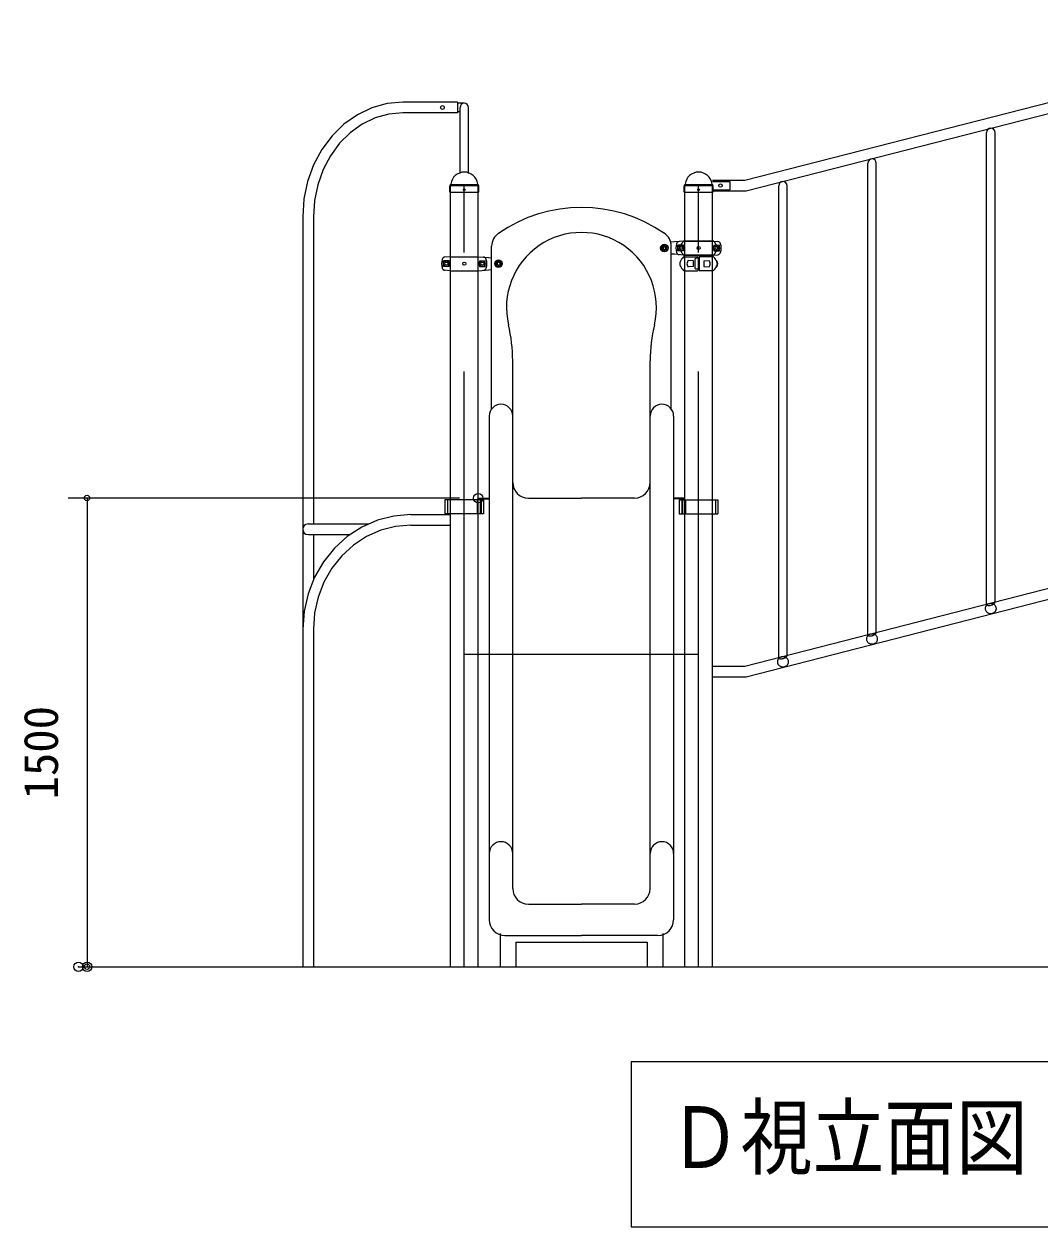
# Model space of a CAD drawing. Units: millimetres on the paper, scale 1:60. Extents: x 0 to 420, y -297 to 594.
# Drawn here: x 242 to 296.2, y 170.8 to 235 of the extents above; entities that cross this region are included whole.
import ezdxf
from ezdxf.enums import TextEntityAlignment as Align

# ---------------------------------------------------------------- set-up
doc = ezdxf.new("R2010")
doc.units = ezdxf.units.MM
doc.header["$PDMODE"] = 32
doc.header["$PDSIZE"] = 0.5
for name, pattern in [('USER1', [19.05, 12.7, -6.35]), ('USER2', [50.8, 31.75, -6.35, 6.35, -6.35]), ('USER3', [63.5, 31.75, -6.35, 6.35, -6.35, 6.35, -6.35])]:
    doc.linetypes.add(name, pattern=pattern)
doc.layers.add('LY_1', color=7, linetype='Continuous', lineweight=9)
doc.styles.add('ＭＳ ゴシック', font='')
doc.styles.get('ＭＳ ゴシック').set_extended_font_data('MS Gothic')

# ---------------------------------------------------------------- blocks, each defined once
blk = doc.blocks.new('-000-_DOTSMALL')
at = {"color": 7, "linetype": 'Continuous', "lineweight": 9}
blk.add_circle((0, 0), 0.0625, dxfattribs=at)
blk.add_circle((0, 0), 0.0625, dxfattribs=at)

msp = doc.modelspace()

# ---------------------------------------------------------------- linework, layer by layer
at = {"layer": 'LY_1'}
for p, q in [((280.455, 226.663), (312.955, 234.997)), ((280.527, 226.097), (313.027, 234.43)), ((260.561, 230.531), (259.788, 230.163)), ((261.375, 230.755), (260.561, 230.531)), ((262.21, 230.83), (261.375, 230.755)), ((265.124, 230.83), (262.21, 230.83)), ((265.124, 230.83), (265.124, 230.263)), ((265.491, 230.773), (265.124, 230.773)), ((265.264, 227.033), (265.264, 230.547)), ((265.718, 227.033), (265.718, 230.547)), ((259.788, 230.163), (259.074, 229.662)), ((260.736, 229.992), (260.045, 229.658)), ((261.464, 230.195), (260.736, 229.992)), ((262.21, 230.263), (261.464, 230.195)), ((265.124, 230.263), (262.21, 230.263)), ((265.264, 230.32), (265.124, 230.32)), ((259.074, 229.662), (258.437, 229.038)), ((259.407, 229.203), (258.838, 228.638)), ((260.045, 229.658), (259.407, 229.203)), ((293.348, 204.052), (293.348, 229.208)), ((293.801, 204.169), (293.801, 229.208)), ((258.437, 229.038), (257.893, 228.309)), ((258.838, 228.638), (258.352, 227.975)), ((257.893, 228.309), (257.456, 227.49)), ((258.352, 227.975), (257.961, 227.233)), ((257.456, 227.49), (257.136, 226.603)), ((257.961, 227.233), (257.675, 226.428)), ((287.014, 202.428), (287.014, 227.584)), ((287.468, 202.545), (287.468, 227.584)), ((257.136, 226.603), (256.94, 225.67)), ((278.734, 226.663), (280.455, 226.663)), ((257.675, 226.428), (257.5, 225.581)), ((264.717, 226.038), (264.724, 226.369)), ((264.725, 226.03), (264.717, 226.038)), ((264.725, 226.03), (266.257, 226.03)), ((264.744, 226.417), (264.763, 226.435)), ((264.749, 184.713), (264.749, 226.38)), ((266.238, 226.417), (266.22, 226.435)), ((266.234, 184.713), (266.234, 226.38)), ((266.265, 226.038), (266.257, 226.03)), ((266.265, 226.038), (266.259, 226.369)), ((277.217, 226.038), (277.224, 226.369)), ((277.225, 226.03), (277.217, 226.038)), ((277.225, 226.03), (278.757, 226.03)), ((277.244, 226.417), (277.263, 226.435)), ((277.249, 184.713), (277.249, 226.38)), ((278.738, 226.417), (278.72, 226.435)), ((278.734, 184.713), (278.734, 226.38)), ((278.734, 226.097), (280.527, 226.097)), ((278.765, 226.038), (278.757, 226.03)), ((278.765, 226.038), (278.759, 226.369)), ((282.264, 201.21), (282.264, 226.366)), ((282.718, 201.327), (282.718, 226.366)), ((256.94, 225.67), (256.874, 224.713)), ((257.5, 225.581), (257.441, 224.713)), ((256.874, 224.713), (256.874, 184.713)), ((257.441, 224.713), (257.441, 208.33)), ((276.699, 223.376), (276.533, 223.363)), ((277.224, 223.422), (276.699, 223.376)), ((278.758, 223.422), (277.224, 223.422)), ((278.758, 223.422), (279.021, 223.399)), ((266.949, 214.463), (266.949, 223.144)), ((276.099, 223.085), (276.166, 223.124)), ((276.099, 223.085), (276.099, 223.008)), ((276.099, 223.008), (276.166, 222.97)), ((276.166, 223.124), (276.233, 223.085)), ((276.166, 222.97), (276.233, 223.008)), ((276.233, 223.085), (276.233, 223.008)), ((276.533, 214.463), (276.533, 223.144)), ((276.699, 222.718), (276.533, 222.73)), ((277.224, 222.672), (276.699, 222.718)), ((278.758, 222.672), (277.224, 222.672)), ((278.758, 222.672), (279.021, 222.695)), ((264.724, 222.588), (264.461, 222.565)), ((264.724, 222.588), (266.258, 222.588)), ((266.258, 222.588), (266.783, 222.542)), ((266.783, 222.542), (266.949, 222.53)), ((267.249, 222.252), (267.316, 222.29)), ((267.249, 222.252), (267.249, 222.175)), ((267.249, 222.175), (267.316, 222.136)), ((267.316, 222.29), (267.383, 222.252)), ((267.316, 222.136), (267.383, 222.175)), ((267.383, 222.252), (267.383, 222.175)), ((277.224, 222.588), (277.933, 222.588)), ((277.722, 222.37), (277.437, 222.385)), ((277.722, 222.056), (277.437, 222.041)), ((277.722, 222.056), (277.722, 222.37)), ((277.812, 221.96), (277.812, 222.466)), ((277.949, 222.505), (277.844, 222.499)), ((277.966, 222.555), (277.966, 221.872)), ((278.016, 222.555), (278.016, 221.872)), ((278.76, 222.588), (278.049, 222.588)), ((278.261, 222.366), (278.545, 222.381)), ((278.261, 222.366), (278.261, 222.06)), ((278.261, 222.06), (278.545, 222.046)), ((278.937, 222.38), (278.941, 222.38)), ((278.937, 222.047), (278.941, 222.047)), ((264.724, 221.838), (264.461, 221.861)), ((264.724, 221.838), (266.258, 221.838)), ((266.258, 221.838), (266.783, 221.884)), ((266.783, 221.884), (266.949, 221.896)), ((277.223, 221.838), (277.933, 221.838)), ((277.949, 221.922), (277.844, 221.927)), ((278.758, 221.838), (278.049, 221.838)), ((268.074, 188.88), (268.074, 217.032)), ((275.408, 188.88), (275.408, 217.032)), ((266.824, 214.088), (266.824, 187.213)), ((276.658, 214.088), (276.658, 187.213)), ((266.521, 209.613), (264.461, 209.613)), ((264.461, 209.613), (264.461, 208.863)), ((264.599, 209.613), (264.599, 208.863)), ((266.187, 209.613), (266.187, 208.863)), ((266.234, 209.713), (266.824, 209.713)), ((266.234, 209.675), (266.824, 209.675)), ((266.343, 209.613), (266.343, 208.863)), ((266.392, 209.613), (266.392, 208.863)), ((266.521, 209.613), (266.521, 208.863)), ((268.908, 209.713), (271.741, 209.713)), ((274.574, 209.713), (271.741, 209.713)), ((277.249, 209.713), (276.658, 209.713)), ((277.249, 209.675), (276.658, 209.675)), ((276.961, 209.613), (279.021, 209.613)), ((276.961, 209.613), (276.961, 208.863)), ((277.09, 209.613), (277.09, 208.863)), ((277.14, 209.613), (277.14, 208.863)), ((277.296, 209.613), (277.296, 208.863)), ((278.883, 209.613), (278.883, 208.863)), ((279.021, 209.613), (279.021, 208.863)), ((261.738, 208.755), (260.858, 208.531)), ((262.639, 208.83), (261.738, 208.755)), ((262.639, 208.83), (264.749, 208.83)), ((266.521, 208.863), (264.461, 208.863)), ((276.961, 208.863), (279.021, 208.863)), ((280.455, 200.747), (312.955, 209.08)), ((257.158, 208.33), (260.357, 208.33)), ((260.022, 208.163), (259.251, 207.662)), ((260.858, 208.531), (260.022, 208.163)), ((261.033, 207.992), (260.279, 207.658)), ((261.826, 208.195), (261.033, 207.992)), ((262.639, 208.263), (261.826, 208.195)), ((262.639, 208.263), (264.749, 208.263)), ((280.527, 200.18), (313.027, 208.513)), ((257.158, 207.763), (259.387, 207.763)), ((257.441, 207.763), (257.441, 205.358)), ((259.251, 207.662), (258.563, 207.038)), ((260.279, 207.658), (259.584, 207.203)), ((258.563, 207.038), (257.975, 206.309)), ((258.964, 206.638), (258.434, 205.975)), ((259.584, 207.203), (258.964, 206.638)), ((257.975, 206.309), (257.503, 205.49)), ((258.434, 205.975), (258.008, 205.233)), ((257.503, 205.49), (257.157, 204.603)), ((258.008, 205.233), (257.696, 204.428)), ((257.157, 204.603), (256.945, 203.67)), ((257.696, 204.428), (257.505, 203.581)), ((293.348, 204.052), (293.35, 204.038)), ((293.688, 204.038), (293.712, 204.053)), ((293.712, 204.053), (293.735, 204.069)), ((293.735, 204.069), (293.754, 204.085)), ((293.754, 204.085), (293.771, 204.102)), ((293.771, 204.102), (293.784, 204.119)), ((293.784, 204.119), (293.793, 204.136)), ((293.793, 204.136), (293.799, 204.153)), ((293.799, 204.153), (293.801, 204.169)), ((256.945, 203.67), (256.874, 202.713)), ((257.505, 203.581), (257.441, 202.713)), ((293.35, 204.038), (293.356, 204.024)), ((293.356, 204.024), (293.365, 204.012)), ((293.365, 204.012), (293.378, 204.002)), ((293.378, 204.002), (293.395, 203.993)), ((293.395, 203.993), (293.414, 203.987)), ((293.414, 203.987), (293.437, 203.982)), ((293.437, 203.982), (293.461, 203.98)), ((293.461, 203.98), (293.488, 203.98)), ((293.488, 203.98), (293.516, 203.982)), ((293.516, 203.982), (293.545, 203.987)), ((293.545, 203.987), (293.574, 203.993)), ((293.574, 203.993), (293.604, 204.002)), ((293.604, 204.002), (293.633, 204.012)), ((293.633, 204.012), (293.661, 204.025)), ((293.661, 204.025), (293.688, 204.038)), ((257.441, 202.713), (257.441, 184.713)), ((287.014, 202.428), (287.016, 202.414)), ((287.016, 202.414), (287.022, 202.4)), ((287.022, 202.4), (287.032, 202.388)), ((287.032, 202.388), (287.045, 202.378)), ((287.045, 202.378), (287.061, 202.369)), ((287.061, 202.369), (287.081, 202.363)), ((287.081, 202.363), (287.103, 202.358)), ((287.103, 202.358), (287.128, 202.356)), ((287.128, 202.356), (287.154, 202.356)), ((287.154, 202.356), (287.183, 202.358)), ((287.183, 202.358), (287.212, 202.363)), ((287.212, 202.363), (287.241, 202.37)), ((287.241, 202.37), (287.271, 202.378)), ((287.271, 202.378), (287.3, 202.389)), ((287.3, 202.389), (287.328, 202.401)), ((287.328, 202.401), (287.354, 202.414)), ((287.354, 202.414), (287.379, 202.429)), ((287.379, 202.429), (287.401, 202.445)), ((287.401, 202.445), (287.421, 202.461)), ((287.421, 202.461), (287.437, 202.478)), ((287.437, 202.478), (287.451, 202.495)), ((287.451, 202.495), (287.46, 202.512)), ((287.46, 202.512), (287.466, 202.529)), ((287.466, 202.529), (287.468, 202.545)), ((282.264, 201.21), (282.266, 201.196)), ((282.266, 201.196), (282.272, 201.182)), ((282.272, 201.182), (282.282, 201.17)), ((282.282, 201.17), (282.295, 201.16)), ((282.295, 201.16), (282.311, 201.151)), ((282.311, 201.151), (282.331, 201.145)), ((282.331, 201.145), (282.353, 201.14)), ((282.353, 201.14), (282.378, 201.138)), ((282.378, 201.138), (282.404, 201.138)), ((282.404, 201.138), (282.433, 201.141)), ((282.433, 201.141), (282.462, 201.145)), ((282.462, 201.145), (282.491, 201.152)), ((282.491, 201.152), (282.521, 201.16)), ((282.521, 201.16), (282.55, 201.171)), ((282.55, 201.171), (282.578, 201.183)), ((282.578, 201.183), (282.604, 201.196)), ((282.604, 201.196), (282.629, 201.211)), ((282.629, 201.211), (282.651, 201.227)), ((282.651, 201.227), (282.671, 201.243)), ((282.671, 201.243), (282.687, 201.26)), ((282.687, 201.26), (282.701, 201.278)), ((282.701, 201.278), (282.71, 201.294)), ((282.71, 201.294), (282.716, 201.311)), ((282.716, 201.311), (282.718, 201.327)), ((278.734, 200.747), (280.455, 200.747)), ((278.734, 200.18), (280.527, 200.18)), ((268.908, 188.047), (271.741, 188.047)), ((274.574, 188.047), (271.741, 188.047)), ((267.408, 186.492), (267.408, 184.681)), ((267.658, 186.38), (271.741, 186.38)), ((275.824, 186.38), (271.741, 186.38)), ((276.074, 186.492), (276.074, 184.681)), ((268.241, 186.014), (275.241, 186.014)), ((268.241, 186.014), (268.241, 184.681)), ((275.241, 186.014), (275.241, 184.681)), ((244.913, 184.713), (360.669, 184.713))]:
    msp.add_line(p, q, dxfattribs=at)
at = {"layer": 'LY_1', "linetype": 'USER1', "lineweight": 18}
for p, q in [((278.734, 226.607), (279.658, 226.607)), ((279.658, 226.607), (279.658, 226.153)), ((264.749, 226.38), (266.233, 226.38)), ((277.249, 226.38), (278.733, 226.38)), ((278.734, 226.153), (279.658, 226.153)), ((265.491, 201.38), (277.991, 201.38))]:
    msp.add_line(p, q, dxfattribs=at)
at = {"layer": 'LY_1', "lineweight": 18}
for p, q in [((264.747, 226.388), (266.236, 226.388)), ((264.777, 226.447), (266.203, 226.447)), ((277.247, 226.388), (278.736, 226.388)), ((277.277, 226.447), (278.703, 226.447)), ((276.879, 222.893), (276.879, 223.201)), ((277.187, 223.201), (276.879, 223.201)), ((277.187, 222.893), (276.879, 222.893)), ((278.795, 223.201), (279.104, 223.201)), ((278.795, 222.893), (279.104, 222.893)), ((279.104, 222.893), (279.104, 223.201)), ((264.379, 222.059), (264.379, 222.367)), ((264.687, 222.367), (264.379, 222.367)), ((264.687, 222.059), (264.379, 222.059)), ((266.295, 222.367), (266.604, 222.367)), ((266.295, 222.059), (266.604, 222.059)), ((266.604, 222.059), (266.604, 222.367)), ((265.234, 209.713), (244.369, 209.713)), ((245.369, 209.713), (245.369, 184.713)), ((331.191, 179.631), (274.391, 179.631)), ((274.391, 179.631), (274.391, 170.831)), ((274.391, 170.831), (331.191, 170.831))]:
    msp.add_line(p, q, dxfattribs=at)
at = {"layer": 'LY_1', "linetype": 'USER2', "lineweight": 18}
for p, q in [((265.491, 184.713), (265.491, 226.38)), ((277.991, 184.713), (277.991, 226.38))]:
    msp.add_line(p, q, dxfattribs=at)
at = {"layer": 'LY_1', "linetype": 'USER3', "lineweight": 18}
for p, q in [((277.223, 223.422), (278.758, 223.422)), ((277.224, 222.672), (278.76, 222.672))]:
    msp.add_line(p, q, dxfattribs=at)
at = {"layer": 'LY_1'}
for centre, radius in [((264.324, 230.547), 0.1), ((265.491, 226.163), 0.05), ((277.991, 226.163), 0.05), ((279.158, 226.38), 0.0917), ((276.166, 223.047), 0.175), ((267.316, 222.213), 0.175)]:
    msp.add_circle(centre, radius, dxfattribs=at)
at = {"layer": 'LY_1', "lineweight": 18}
for centre, radius in [((276.166, 223.047), 0.2), ((276.166, 223.047), 0.0917), ((277.033, 223.047), 0.154), ((277.033, 223.047), 0.0833), ((277.991, 223.047), 0.0833), ((278.949, 223.047), 0.154), ((278.949, 223.047), 0.0833), ((264.533, 222.213), 0.154), ((264.533, 222.213), 0.0833), ((265.491, 222.213), 0.0833), ((266.449, 222.213), 0.154), ((266.449, 222.213), 0.0833), ((267.316, 222.213), 0.2), ((267.316, 222.213), 0.0917)]:
    msp.add_circle(centre, radius, dxfattribs=at)
at = {"layer": 'LY_1', "linetype": 'USER1', "lineweight": 18}
for centre, radius in [((276.166, 223.047), 0.104), ((267.316, 222.213), 0.104), ((293.574, 203.818), 0.283), ((287.241, 202.194), 0.283), ((282.491, 200.976), 0.283)]:
    msp.add_circle(centre, radius, dxfattribs=at)
at = {"layer": 'LY_1'}
for centre, radius, start, end in [((265.491, 230.547), 0.227, 0, 180), ((293.574, 229.208), 0.227, 0, 180), ((287.241, 227.584), 0.227, 0, 180), ((265.491, 226.38), 0.72, 90, 173.3676), ((265.491, 226.38), 0.72, 6.6324, 90), ((277.991, 226.38), 0.72, 90, 173.3676), ((277.991, 226.38), 0.72, 6.6324, 90), ((282.491, 226.366), 0.227, 0, 180), ((264.794, 226.368), 0.07, 135, 178.99605), ((264.73, 226.468), 0.0467, 315, 353.3676), ((266.253, 226.468), 0.0467, 186.6324, 225), ((266.189, 226.368), 0.07, 1.00395, 45), ((277.294, 226.368), 0.07, 135, 178.99605), ((277.23, 226.468), 0.0467, 315, 353.3676), ((278.753, 226.468), 0.0467, 186.6324, 225), ((278.689, 226.368), 0.07, 1.00395, 45), ((271.741, 217.425), 7.788, 55.31079, 124.68922), ((267.783, 223.144), 0.833, 123.36701, 180), ((271.741, 219.88), 4, 346.64882, 193.35118), ((275.699, 223.144), 0.833, 0, 56.63299), ((276.976, 223.233), 0.167, 95, 163.80375), ((279.006, 223.233), 0.167, 16.19625, 85), ((277.616, 223.047), 0.833, 163.80375, 196.19625), ((276.976, 222.861), 0.167, 196.19625, 265), ((279.006, 222.861), 0.167, 275, 343.80375), ((278.366, 223.047), 0.833, 343.80375, 16.19625), ((265.116, 222.213), 0.833, 163.80375, 196.19625), ((264.476, 222.399), 0.167, 95, 163.80375), ((266.506, 222.399), 0.167, 16.19625, 85), ((265.866, 222.213), 0.833, 343.80375, 16.19625), ((277.241, 222.213), 0.25, 154.44159, 205.55841), ((278.068, 221.818), 1.167, 140.22094, 154.44159), ((278.068, 222.609), 1.167, 205.55841, 219.77906), ((277.223, 222.522), 0.0667, 90, 140.22094), ((277.619, 222.213), 0.25, 154.44159, 205.55841), ((278.446, 221.818), 1.167, 151.38495, 154.44159), ((278.446, 222.609), 1.167, 205.55841, 208.61505), ((277.436, 222.369), 0.0167, 87, 151.38495), ((277.436, 222.058), 0.0167, 208.61505, 273), ((277.846, 222.466), 0.0333, 93, 178.91585), ((277.933, 222.555), 0.0333, 0, 90), ((277.949, 222.488), 0.0167, 0, 93), ((278.049, 222.555), 0.0333, 90, 180), ((278.546, 222.364), 0.0167, 28.61505, 93), ((278.546, 222.062), 0.0167, 267, 331.38495), ((277.536, 221.814), 1.167, 25.30055, 28.61505), ((277.536, 222.613), 1.167, 331.38495, 334.69945), ((278.382, 222.213), 0.232, 334.69945, 25.30055), ((278.76, 222.522), 0.0667, 39.77906, 90), ((277.914, 221.818), 1.167, 25.55841, 39.77906), ((277.914, 222.609), 1.167, 320.22094, 334.44159), ((278.941, 222.363), 0.0167, 36.8699, 90), ((278.941, 222.063), 0.0167, 270, 323.1301), ((278.741, 222.213), 0.267, 323.1301, 36.8699), ((278.741, 222.213), 0.25, 334.44159, 25.55841), ((264.476, 222.027), 0.167, 196.19625, 265), ((266.506, 222.027), 0.167, 275, 343.80375), ((277.223, 221.905), 0.0667, 219.77906, 270), ((277.846, 221.96), 0.0333, 181.08415, 267), ((277.933, 221.872), 0.0333, 270, 0), ((277.949, 221.938), 0.0167, 267, 0), ((278.049, 221.872), 0.0333, 180, 270), ((278.76, 221.905), 0.0667, 270, 320.22094), ((259.741, 217.032), 8.333, 0, 13.35118), ((283.741, 217.032), 8.333, 166.64882, 180), ((267.449, 214.088), 0.625, 0, 180), ((276.033, 214.088), 0.625, 0, 180), ((268.908, 210.547), 0.833, 180, 270), ((274.574, 210.547), 0.833, 270, 0), ((257.158, 208.047), 0.283, 90, 270), ((267.449, 190.755), 0.625, 0, 180), ((276.033, 190.755), 0.625, 0, 180), ((268.908, 188.88), 0.833, 180, 270), ((274.574, 188.88), 0.833, 270, 0), ((267.658, 187.213), 0.833, 180, 270), ((275.824, 187.213), 0.833, 270, 0)]:
    msp.add_arc(centre, radius, start, end, dxfattribs=at)
at = {"layer": 'LY_1', "linetype": 'USER3', "lineweight": 18}
for centre, radius, start, end in [((278.068, 222.651), 1.167, 140.22094, 154.44159), ((277.223, 223.355), 0.0667, 90, 140.22094), ((278.76, 223.355), 0.0667, 39.77906, 90), ((277.914, 222.651), 1.167, 25.55841, 39.77906), ((277.241, 223.047), 0.25, 154.44159, 205.55841), ((278.068, 223.442), 1.167, 205.55841, 219.77906), ((277.223, 222.738), 0.0667, 219.77906, 270), ((278.76, 222.738), 0.0667, 270, 320.22094), ((277.914, 223.442), 1.167, 320.22094, 334.44159), ((278.741, 223.047), 0.25, 334.44159, 25.55841)]:
    msp.add_arc(centre, radius, start, end, dxfattribs=at)
at = {"layer": 'LY_1', "lineweight": 18}
for centre, start, end in [((275.053, 223.047), 355.87048, 4.12952), ((280.929, 223.047), 175.87048, 184.12952), ((262.553, 222.213), 355.87048, 4.12952), ((268.429, 222.213), 175.87048, 184.12952)]:
    msp.add_arc(centre, 2.139, start, end, dxfattribs=at)
at = {"layer": 'LY_1'}
for p in [(266.234, 209.713), (244.913, 184.713), (245.369, 184.713)]:
    msp.add_point(p, dxfattribs=at)

# ---------------------------------------------------------------- block references
at = {"layer": 'LY_1', "xscale": 2.32, "yscale": 2.32}
for p, rotation in [((245.369, 209.713), 90), ((245.369, 184.713), 270)]:
    msp.add_blockref('-000-_DOTSMALL', p, dxfattribs=dict(at, rotation=rotation))

# ---------------------------------------------------------------- texts
at = {"layer": 'LY_1', "style": 'ＭＳ ゴシック'}
msp.add_text('1500', height=1.833, rotation=90, dxfattribs=at).set_placement((244.369, 193.634), align=Align.BOTTOM_LEFT)
at = {"layer": 'LY_1', "style": 'ＭＳ ゴシック', "width": 0.85}
msp.add_text('Ｄ視立面図\u3000Ｓ＝１／６０', height=3.299, dxfattribs=at).set_placement((276.416, 172.981), align=Align.BOTTOM_LEFT)

doc.saveas('drawing.dxf')
